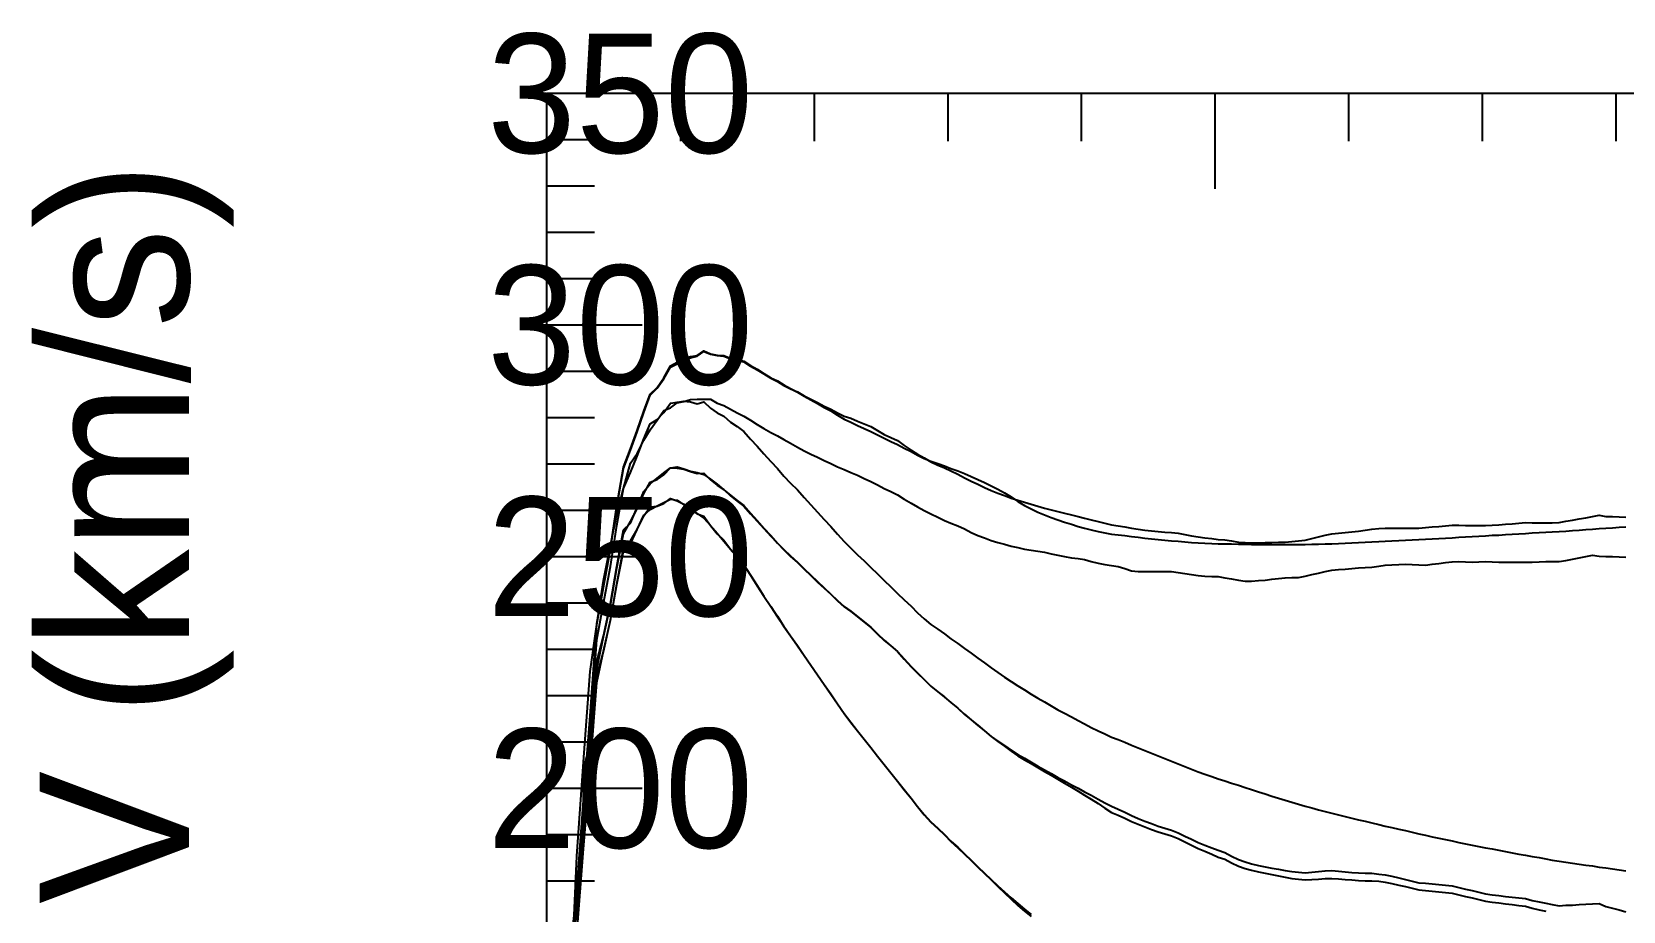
# Model space of a CAD drawing. Extents: x -35 to 191, y -35 to 135.
# Drawn here: x -34.5 to 72.2, y 53.9 to 112.9 of the extents above; entities that cross this region are included whole.
import ezdxf

# ---------------------------------------------------------------- set-up
doc = ezdxf.new("R2010")
doc.units = 0

msp = doc.modelspace()

# ---------------------------------------------------------------- linework, layer by layer
at = {"color": 0}
for p, q in [((8.96, 108.73), (8.96, 105.53)), ((17.92, 108.73), (17.92, 105.53)), ((26.88, 108.73), (26.88, 105.53)), ((35.84, 108.73), (35.84, 105.53)), ((44.8, 108.73), (44.8, 102.33)), ((53.76, 108.73), (53.76, 105.53)), ((62.72, 108.73), (62.72, 105.53)), ((71.68, 108.73), (71.68, 105.53)), ((0, 105.62), (3.2, 105.62)), ((0, 102.52), (3.2, 102.52)), ((0, 99.41), (3.2, 99.41)), ((0, 96.3), (3.2, 96.3)), ((0, 93.2), (6.4, 93.2)), ((0, 90.09), (3.2, 90.09)), ((0, 86.98), (3.2, 86.98)), ((0, 83.88), (3.2, 83.88)), ((0, 80.77), (3.2, 80.77)), ((0, 77.67), (6.4, 77.67)), ((0, 74.56), (3.2, 74.56)), ((0, 71.45), (3.2, 71.45)), ((0, 68.35), (3.2, 68.35)), ((0, 65.24), (3.2, 65.24)), ((0, 62.13), (6.4, 62.13)), ((0, 59.03), (3.2, 59.03)), ((0, 55.92), (3.2, 55.92))]:
    msp.add_line(p, q, dxfattribs=at)
msp.add_lwpolyline([(0, 0), (0, 108.73), (179.2, 108.73), (179.2, 0)], close=True, dxfattribs=at)
at = {"color": 3}
for points in [[(1.57, 51.1), (2.02, 55.28), (2.46, 61.31), (2.91, 66.98), (3.36, 73.18), (3.81, 75.68), (4.26, 78.24), (4.7, 81.08), (5.15, 83.67), (5.6, 84.88), (6.05, 86.11), (6.5, 87.41), (6.94, 88.56), (7.39, 89.01), (7.84, 89.66), (8.29, 90.45), (8.74, 90.69), (9.18, 90.94), (9.63, 91.08), (10.08, 91.15), (10.53, 91.47), (10.98, 91.26), (11.42, 91.16), (11.87, 91.15), (12.32, 90.96), (12.77, 90.88), (13.22, 90.77), (13.66, 90.48), (14.11, 90.23), (14.56, 89.95), (15.01, 89.66), (15.46, 89.44), (15.9, 89.17), (16.35, 88.93), (16.8, 88.7), (17.25, 88.43), (17.7, 88.18), (18.14, 87.93), (18.59, 87.66), (19.04, 87.43), (19.49, 87.15), (19.94, 86.88), (20.38, 86.68), (20.83, 86.46), (21.28, 86.26), (21.73, 86.05), (22.18, 85.83), (22.62, 85.61), (23.07, 85.39), (23.52, 85.17), (23.97, 84.94), (24.42, 84.7), (24.86, 84.47), (25.31, 84.25), (25.76, 84.06), (26.21, 83.91), (26.66, 83.75), (27.1, 83.58), (27.55, 83.42), (28, 83.23), (28.45, 83.04), (28.9, 82.84), (29.34, 82.63), (29.79, 82.41), (30.24, 82.18), (30.69, 81.94), (31.14, 81.66), (31.58, 81.35), (32.03, 81.08), (32.48, 80.86), (32.93, 80.65), (33.38, 80.46), (33.82, 80.28), (34.27, 80.12), (34.72, 79.97), (35.17, 79.83), (35.62, 79.69), (36.06, 79.57), (36.51, 79.46), (36.96, 79.35), (37.41, 79.25), (37.86, 79.16), (38.3, 79.12), (38.75, 79.07), (39.2, 79.01), (39.65, 78.96), (40.1, 78.91), (40.54, 78.86), (40.99, 78.82), (41.44, 78.77), (41.89, 78.73), (42.34, 78.69), (42.78, 78.65), (43.23, 78.62), (43.68, 78.59), (44.13, 78.56), (44.58, 78.54), (45.02, 78.52), (45.47, 78.52), (45.92, 78.51), (46.37, 78.5), (46.82, 78.49), (47.26, 78.48), (47.71, 78.48), (48.16, 78.47), (48.61, 78.47), (49.06, 78.47), (49.5, 78.47), (49.95, 78.47), (50.4, 78.48), (50.85, 78.48), (51.3, 78.49), (51.74, 78.5), (52.19, 78.51), (52.64, 78.52), (53.09, 78.55), (53.54, 78.57), (53.98, 78.59), (54.43, 78.62), (54.88, 78.64), (55.33, 78.66), (55.78, 78.68), (56.22, 78.7), (56.67, 78.72), (57.12, 78.75), (57.57, 78.77), (58.02, 78.79), (58.46, 78.81), (58.91, 78.84), (59.36, 78.86), (59.81, 78.88), (60.26, 78.91), (60.7, 78.93), (61.15, 78.96), (61.6, 78.98), (62.05, 79.01), (62.5, 79.04), (62.94, 79.06), (63.39, 79.09), (63.84, 79.11), (64.29, 79.14), (64.74, 79.17), (65.18, 79.19), (65.63, 79.22), (66.08, 79.25), (66.53, 79.27), (66.98, 79.3), (67.42, 79.33), (67.87, 79.35), (68.32, 79.38), (68.77, 79.41), (69.22, 79.44), (69.66, 79.48), (70.11, 79.51), (70.56, 79.54), (71.01, 79.57), (71.46, 79.6), (71.9, 79.63), (72.35, 79.66)], [(1.57, 47.64), (2.02, 57.57), (2.46, 63.9), (2.91, 69.96), (3.36, 73.1), (3.81, 76.07), (4.26, 78.41), (4.7, 80.52), (5.15, 82.22), (5.6, 83.92), (6.05, 84.57), (6.5, 85.46), (6.94, 86.16), (7.39, 86.82), (7.84, 87.47), (8.29, 87.64), (8.74, 87.97), (9.18, 88.07), (9.63, 88.2), (10.08, 88.21), (10.53, 88.21), (10.98, 88.21), (11.42, 87.96), (11.87, 87.8), (12.32, 87.55), (12.77, 87.31), (13.22, 87.07), (13.66, 86.81), (14.11, 86.53), (14.56, 86.25), (15.01, 85.98), (15.46, 85.75), (15.9, 85.52), (16.35, 85.28), (16.8, 85.01), (17.25, 84.75), (17.7, 84.54), (18.14, 84.33), (18.59, 84.11), (19.04, 83.9), (19.49, 83.68), (19.94, 83.5), (20.38, 83.31), (20.83, 83.13), (21.28, 82.91), (21.73, 82.69), (22.18, 82.47), (22.62, 82.24), (23.07, 82.02), (23.52, 81.8), (23.97, 81.52), (24.42, 81.25), (24.86, 81.01), (25.31, 80.76), (25.76, 80.54), (26.21, 80.31), (26.66, 80.09), (27.1, 79.91), (27.55, 79.72), (28, 79.53), (28.45, 79.29), (28.9, 79.07), (29.34, 78.92), (29.79, 78.75), (30.24, 78.61), (30.69, 78.49), (31.14, 78.36), (31.58, 78.27), (32.03, 78.17), (32.48, 78.1), (32.93, 78.02), (33.38, 77.95), (33.82, 77.86), (34.27, 77.76), (34.72, 77.66), (35.17, 77.59), (35.62, 77.53), (36.06, 77.47), (36.51, 77.34), (36.96, 77.23), (37.41, 77.14), (37.86, 77.07), (38.3, 77), (38.75, 76.86), (39.2, 76.72), (39.65, 76.67), (40.1, 76.67), (40.54, 76.67), (40.99, 76.67), (41.44, 76.67), (41.89, 76.67), (42.34, 76.6), (42.78, 76.53), (43.23, 76.47), (43.68, 76.4), (44.13, 76.36), (44.58, 76.34), (45.02, 76.32), (45.47, 76.25), (45.92, 76.18), (46.37, 76.09), (46.82, 76.01), (47.26, 76.02), (47.71, 76.05), (48.16, 76.08), (48.61, 76.14), (49.06, 76.19), (49.5, 76.25), (49.95, 76.26), (50.4, 76.27), (50.85, 76.35), (51.3, 76.46), (51.74, 76.56), (52.19, 76.66), (52.64, 76.75), (53.09, 76.8), (53.54, 76.83), (53.98, 76.87), (54.43, 76.9), (54.88, 76.93), (55.33, 76.96), (55.78, 77.02), (56.22, 77.08), (56.67, 77.11), (57.12, 77.13), (57.57, 77.15), (58.02, 77.13), (58.46, 77.11), (58.91, 77.09), (59.36, 77.16), (59.81, 77.2), (60.26, 77.26), (60.7, 77.32), (61.15, 77.33), (61.6, 77.31), (62.05, 77.28), (62.5, 77.32), (62.94, 77.34), (63.39, 77.32), (63.84, 77.3), (64.29, 77.29), (64.74, 77.29), (65.18, 77.29), (65.63, 77.29), (66.08, 77.29), (66.53, 77.32), (66.98, 77.34), (67.42, 77.34), (67.87, 77.34), (68.32, 77.41), (68.77, 77.5), (69.22, 77.59), (69.66, 77.68), (70.11, 77.76), (70.56, 77.7), (71.01, 77.68), (71.46, 77.66), (71.9, 77.64), (72.35, 77.63)]]:
    msp.add_lwpolyline(points, dxfattribs=at)
at = {"color": 4}
for points in [[(1.57, 51.06), (2.02, 55.22), (2.46, 61.25), (2.91, 66.91), (3.36, 73.1), (3.81, 75.59), (4.26, 78.15), (4.7, 80.99), (5.15, 83.58), (5.6, 84.81), (6.05, 86.02), (6.5, 87.32), (6.94, 88.48), (7.39, 88.95), (7.84, 89.59), (8.29, 90.37), (8.74, 90.6), (9.18, 90.85), (9.63, 90.98), (10.08, 91.1), (10.53, 91.42), (10.98, 91.23), (11.42, 91.14), (11.87, 91.11), (12.32, 90.92), (12.77, 90.82), (13.22, 90.72), (13.66, 90.43), (14.11, 90.19), (14.56, 89.91), (15.01, 89.62), (15.46, 89.4), (15.9, 89.13), (16.35, 88.92), (16.8, 88.71), (17.25, 88.45), (17.7, 88.23), (18.14, 88), (18.59, 87.76), (19.04, 87.56), (19.49, 87.3), (19.94, 87.08), (20.38, 86.94), (20.83, 86.74), (21.28, 86.57), (21.73, 86.38), (22.18, 86.11), (22.62, 85.86), (23.07, 85.65), (23.52, 85.44), (23.97, 85.12), (24.42, 84.8), (24.86, 84.54), (25.31, 84.29), (25.76, 84.01), (26.21, 83.8), (26.66, 83.61), (27.1, 83.41), (27.55, 83.19), (28, 82.94), (28.45, 82.73), (28.9, 82.52), (29.34, 82.3), (29.79, 82.09), (30.24, 81.92), (30.69, 81.75), (31.14, 81.59), (31.58, 81.44), (32.03, 81.31), (32.48, 81.18), (32.93, 81.05), (33.38, 80.92), (33.82, 80.8), (34.27, 80.69), (34.72, 80.57), (35.17, 80.46), (35.62, 80.35), (36.06, 80.24), (36.51, 80.14), (36.96, 80.02), (37.41, 79.91), (37.86, 79.8), (38.3, 79.73), (38.75, 79.65), (39.2, 79.57), (39.65, 79.5), (40.1, 79.44), (40.54, 79.39), (40.99, 79.35), (41.44, 79.31), (41.89, 79.29), (42.34, 79.23), (42.78, 79.15), (43.23, 79.06), (43.68, 78.98), (44.13, 78.93), (44.58, 78.87), (45.02, 78.82), (45.47, 78.79), (45.92, 78.72), (46.37, 78.64), (46.82, 78.61), (47.26, 78.59), (47.71, 78.58), (48.16, 78.6), (48.61, 78.62), (49.06, 78.63), (49.5, 78.64), (49.95, 78.67), (50.4, 78.72), (50.85, 78.77), (51.3, 78.88), (51.74, 78.98), (52.19, 79.1), (52.64, 79.18), (53.09, 79.23), (53.54, 79.27), (53.98, 79.32), (54.43, 79.36), (54.88, 79.43), (55.33, 79.5), (55.78, 79.54), (56.22, 79.57), (56.67, 79.57), (57.12, 79.57), (57.57, 79.58), (58.02, 79.57), (58.46, 79.56), (58.91, 79.61), (59.36, 79.65), (59.81, 79.69), (60.26, 79.73), (60.7, 79.78), (61.15, 79.77), (61.6, 79.76), (62.05, 79.76), (62.5, 79.75), (62.94, 79.75), (63.39, 79.78), (63.84, 79.8), (64.29, 79.83), (64.74, 79.87), (65.18, 79.9), (65.63, 79.94), (66.08, 79.92), (66.53, 79.92), (66.98, 79.93), (67.42, 79.93), (67.87, 79.94), (68.32, 80.03), (68.77, 80.11), (69.22, 80.19), (69.66, 80.27), (70.11, 80.35), (70.56, 80.44), (71.01, 80.36), (71.46, 80.35), (71.9, 80.33), (72.35, 80.31)], [(1.57, 49.64), (2.02, 54.04), (2.46, 60.18), (2.91, 65.88), (3.36, 72.09), (3.81, 74.52), (4.26, 76.99), (4.7, 79.74), (5.15, 82.22), (5.6, 83.31), (6.05, 84.4), (6.5, 85.56), (6.94, 86.56), (7.39, 86.85), (7.84, 87.33), (8.29, 87.95), (8.74, 88.02), (9.18, 88.08), (9.63, 88.03), (10.08, 87.91), (10.53, 88.04), (10.98, 87.62), (11.42, 87.3), (11.87, 87.09), (12.32, 86.68), (12.77, 86.38), (13.22, 86.06), (13.66, 85.53), (14.11, 85.06), (14.56, 84.55), (15.01, 84.03), (15.46, 83.57), (15.9, 83.06), (16.35, 82.59), (16.8, 82.13), (17.25, 81.62), (17.7, 81.14), (18.14, 80.65), (18.59, 80.15), (19.04, 79.68), (19.49, 79.16), (19.94, 78.67), (20.38, 78.24), (20.83, 77.79), (21.28, 77.37), (21.73, 76.94), (22.18, 76.5), (22.62, 76.07), (23.07, 75.64), (23.52, 75.2), (23.97, 74.77), (24.42, 74.33), (24.86, 73.9), (25.31, 73.49), (25.76, 73.12), (26.21, 72.8), (26.66, 72.48), (27.1, 72.15), (27.55, 71.83), (28, 71.5), (28.45, 71.18), (28.9, 70.85), (29.34, 70.53), (29.79, 70.21), (30.24, 69.89), (30.69, 69.59), (31.14, 69.29), (31.58, 69), (32.03, 68.72), (32.48, 68.45), (32.93, 68.18), (33.38, 67.92), (33.82, 67.66), (34.27, 67.4), (34.72, 67.16), (35.17, 66.91), (35.62, 66.67), (36.06, 66.44), (36.51, 66.21), (36.96, 65.99), (37.41, 65.77), (37.86, 65.56), (38.3, 65.39), (38.75, 65.21), (39.2, 65.02), (39.65, 64.84), (40.1, 64.66), (40.54, 64.48), (40.99, 64.3), (41.44, 64.12), (41.89, 63.94), (42.34, 63.76), (42.78, 63.58), (43.23, 63.41), (43.68, 63.24), (44.13, 63.08), (44.58, 62.92), (45.02, 62.76), (45.47, 62.62), (45.92, 62.48), (46.37, 62.33), (46.82, 62.18), (47.26, 62.04), (47.71, 61.89), (48.16, 61.75), (48.61, 61.61), (49.06, 61.47), (49.5, 61.34), (49.95, 61.2), (50.4, 61.07), (50.85, 60.94), (51.3, 60.82), (51.74, 60.69), (52.19, 60.57), (52.64, 60.45), (53.09, 60.34), (53.54, 60.23), (53.98, 60.13), (54.43, 60.02), (54.88, 59.92), (55.33, 59.81), (55.78, 59.71), (56.22, 59.6), (56.67, 59.49), (57.12, 59.39), (57.57, 59.29), (58.02, 59.18), (58.46, 59.08), (58.91, 58.98), (59.36, 58.88), (59.81, 58.79), (60.26, 58.69), (60.7, 58.6), (61.15, 58.5), (61.6, 58.41), (62.05, 58.32), (62.5, 58.23), (62.94, 58.14), (63.39, 58.06), (63.84, 57.97), (64.29, 57.89), (64.74, 57.8), (65.18, 57.72), (65.63, 57.64), (66.08, 57.56), (66.53, 57.48), (66.98, 57.4), (67.42, 57.32), (67.87, 57.24), (68.32, 57.17), (68.77, 57.1), (69.22, 57.04), (69.66, 56.98), (70.11, 56.92), (70.56, 56.85), (71.01, 56.79), (71.46, 56.73), (71.9, 56.67), (72.35, 56.6)]]:
    msp.add_lwpolyline(points, dxfattribs=at)
at = {"color": 1}
msp.add_lwpolyline([(2.02, 53.34), (2.46, 59.09), (2.91, 64.85), (3.36, 70.61), (3.81, 72.33), (4.26, 74.52), (4.7, 76.99), (5.15, 79.46), (5.6, 79.91), (6.05, 80.96), (6.5, 82.03), (6.94, 82.55), (7.39, 82.92), (7.84, 83.27), (8.29, 83.62), (8.74, 83.69), (9.18, 83.54), (9.63, 83.4), (10.08, 83.3), (10.53, 83.16), (10.98, 82.86), (11.42, 82.53), (11.87, 82.15), (12.32, 81.78), (12.77, 81.43), (13.22, 81.08), (13.66, 80.57), (14.11, 80.08), (14.56, 79.57), (15.01, 79.07), (15.46, 78.57), (15.9, 78.14), (16.35, 77.71), (16.8, 77.28), (17.25, 76.84), (17.7, 76.41), (18.14, 75.99), (18.59, 75.57), (19.04, 75.15), (19.49, 74.73), (19.94, 74.32), (20.38, 74), (20.83, 73.64), (21.28, 73.29), (21.73, 72.93), (22.18, 72.49), (22.62, 72.06), (23.07, 71.68), (23.52, 71.31), (23.97, 70.8), (24.42, 70.3), (24.86, 69.86), (25.31, 69.42), (25.76, 68.97), (26.21, 68.59), (26.66, 68.24), (27.1, 67.88), (27.55, 67.49), (28, 67.08), (28.45, 66.71), (28.9, 66.34), (29.34, 65.97), (29.79, 65.61), (30.24, 65.27), (30.69, 64.95), (31.14, 64.62), (31.58, 64.3), (32.03, 64.04), (32.48, 63.78), (32.93, 63.52), (33.38, 63.26), (33.82, 63), (34.27, 62.75), (34.72, 62.48), (35.17, 62.21), (35.62, 61.94), (36.06, 61.67), (36.51, 61.4), (36.96, 61.1), (37.41, 60.8), (37.86, 60.51), (38.3, 60.33), (38.75, 60.12), (39.2, 59.91), (39.65, 59.72), (40.1, 59.54), (40.54, 59.37), (40.99, 59.22), (41.44, 59.08), (41.89, 58.95), (42.34, 58.77), (42.78, 58.54), (43.23, 58.32), (43.68, 58.1), (44.13, 57.91), (44.58, 57.71), (45.02, 57.52), (45.47, 57.38), (45.92, 57.13), (46.37, 56.91), (46.82, 56.76), (47.26, 56.63), (47.71, 56.52), (48.16, 56.43), (48.61, 56.35), (49.06, 56.26), (49.5, 56.16), (49.95, 56.09), (50.4, 56.03), (50.85, 55.99), (51.3, 56.01), (51.74, 56.04), (52.19, 56.08), (52.64, 56.09), (53.09, 56.06), (53.54, 56.02), (53.98, 55.98), (54.43, 55.94), (54.88, 55.93), (55.33, 55.93), (55.78, 55.89), (56.22, 55.83), (56.67, 55.74), (57.12, 55.64), (57.57, 55.54), (58.02, 55.43), (58.46, 55.31), (58.91, 55.28), (59.36, 55.23), (59.81, 55.18), (60.26, 55.13), (60.7, 55.1), (61.15, 54.99), (61.6, 54.88), (62.05, 54.78), (62.5, 54.67), (62.94, 54.57), (63.39, 54.5), (63.84, 54.44), (64.29, 54.38), (64.74, 54.33), (65.18, 54.27), (65.63, 54.22), (66.08, 54.09), (66.53, 53.99), (66.98, 53.89)], dxfattribs=at)
at = {"color": 2}
for points in [[(2.02, 53.41), (2.46, 59.07), (2.91, 64.33), (3.36, 70.14), (3.81, 72.28), (4.26, 74.41), (4.7, 76.88), (5.15, 79.2), (5.6, 80.01), (6.05, 80.87), (6.5, 81.89), (6.94, 82.65), (7.39, 82.83), (7.84, 83.15), (8.29, 83.62), (8.74, 83.59), (9.18, 83.52), (9.63, 83.36), (10.08, 83.23), (10.53, 83.25), (10.98, 82.81), (11.42, 82.46), (11.87, 82.16), (12.32, 81.74), (12.77, 81.39), (13.22, 81.05), (13.66, 80.53), (14.11, 80.05), (14.56, 79.54), (15.01, 79.03), (15.46, 78.57), (15.9, 78.11), (16.35, 77.67), (16.8, 77.26), (17.25, 76.81), (17.7, 76.39), (18.14, 75.96), (18.59, 75.54), (19.04, 75.15), (19.49, 74.7), (19.94, 74.3), (20.38, 73.99), (20.83, 73.62), (21.28, 73.27), (21.73, 72.91), (22.18, 72.47), (22.62, 72.04), (23.07, 71.67), (23.52, 71.29), (23.97, 70.79), (24.42, 70.28), (24.86, 69.85), (25.31, 69.43), (25.76, 68.97), (26.21, 68.59), (26.66, 68.25), (27.1, 67.89), (27.55, 67.5), (28, 67.09), (28.45, 66.72), (28.9, 66.35), (29.34, 65.98), (29.79, 65.61), (30.24, 65.29), (30.69, 64.99), (31.14, 64.69), (31.58, 64.4), (32.03, 64.14), (32.48, 63.87), (32.93, 63.61), (33.38, 63.36), (33.82, 63.11), (34.27, 62.86), (34.72, 62.62), (35.17, 62.37), (35.62, 62.13), (36.06, 61.89), (36.51, 61.66), (36.96, 61.41), (37.41, 61.16), (37.86, 60.92), (38.3, 60.73), (38.75, 60.52), (39.2, 60.31), (39.65, 60.11), (40.1, 59.93), (40.54, 59.76), (40.99, 59.6), (41.44, 59.46), (41.89, 59.33), (42.34, 59.14), (42.78, 58.92), (43.23, 58.71), (43.68, 58.5), (44.13, 58.32), (44.58, 58.14), (45.02, 57.97), (45.47, 57.82), (45.92, 57.57), (46.37, 57.35), (46.82, 57.19), (47.26, 57.07), (47.71, 56.95), (48.16, 56.86), (48.61, 56.78), (49.06, 56.7), (49.5, 56.61), (49.95, 56.54), (50.4, 56.5), (50.85, 56.47), (51.3, 56.5), (51.74, 56.54), (52.19, 56.6), (52.64, 56.61), (53.09, 56.57), (53.54, 56.53), (53.98, 56.49), (54.43, 56.45), (54.88, 56.43), (55.33, 56.43), (55.78, 56.38), (56.22, 56.32), (56.67, 56.23), (57.12, 56.12), (57.57, 56.02), (58.02, 55.91), (58.46, 55.79), (58.91, 55.76), (59.36, 55.72), (59.81, 55.67), (60.26, 55.63), (60.7, 55.59), (61.15, 55.48), (61.6, 55.37), (62.05, 55.27), (62.5, 55.16), (62.94, 55.06), (63.39, 54.99), (63.84, 54.93), (64.29, 54.88), (64.74, 54.83), (65.18, 54.78), (65.63, 54.73), (66.08, 54.61), (66.53, 54.52), (66.98, 54.42), (67.42, 54.34), (67.87, 54.25), (68.32, 54.29), (68.77, 54.3), (69.22, 54.33), (69.66, 54.35), (70.11, 54.38), (70.56, 54.41), (71.01, 54.21), (71.46, 54.09), (71.9, 53.97), (72.35, 53.85)], [(2.02, 52.27), (2.46, 58.07), (2.91, 63.39), (3.36, 69.23), (3.81, 71.33), (4.26, 73.4), (4.7, 75.79), (5.15, 78.02), (5.6, 78.71), (6.05, 79.47), (6.5, 80.39), (6.94, 81.01), (7.39, 81.04), (7.84, 81.22), (8.29, 81.57), (8.74, 81.4), (9.18, 81.18), (9.63, 80.86), (10.08, 80.53), (10.53, 80.38), (10.98, 79.75), (11.42, 79.2), (11.87, 78.76), (12.32, 78.16), (12.77, 77.64), (13.22, 77.12), (13.66, 76.41), (14.11, 75.73), (14.56, 75.02), (15.01, 74.32), (15.46, 73.66), (15.9, 72.98), (16.35, 72.34), (16.8, 71.7), (17.25, 71.03), (17.7, 70.39), (18.14, 69.74), (18.59, 69.09), (19.04, 68.46), (19.49, 67.79), (19.94, 67.14), (20.38, 66.56), (20.83, 65.99), (21.28, 65.42), (21.73, 64.86), (22.18, 64.29), (22.62, 63.73), (23.07, 63.16), (23.52, 62.6), (23.97, 62.04), (24.42, 61.47), (24.86, 60.91), (25.31, 60.37), (25.76, 59.89), (26.21, 59.45), (26.66, 59.03), (27.1, 58.59), (27.55, 58.17), (28, 57.73), (28.45, 57.3), (28.9, 56.87), (29.34, 56.44), (29.79, 56.01), (30.24, 55.59), (30.69, 55.19), (31.14, 54.79), (31.58, 54.4), (32.03, 54.03), (32.48, 53.67)]]:
    msp.add_lwpolyline(points, dxfattribs=at)
at = {"color": 6}
msp.add_lwpolyline([(2.02, 52.32), (2.46, 58.09), (2.91, 63.86), (3.36, 69.63), (3.81, 71.28), (4.26, 73.41), (4.7, 75.81), (5.15, 78.2), (5.6, 78.52), (6.05, 79.48), (6.5, 80.44), (6.94, 80.83), (7.39, 81.06), (7.84, 81.28), (8.29, 81.51), (8.74, 81.44), (9.18, 81.14), (9.63, 80.84), (10.08, 80.55), (10.53, 80.25), (10.98, 79.76), (11.42, 79.23), (11.87, 78.7), (12.32, 78.17), (12.77, 77.64), (13.22, 77.11), (13.66, 76.41), (14.11, 75.71), (14.56, 75.02), (15.01, 74.32), (15.46, 73.62), (15.9, 72.99), (16.35, 72.34), (16.8, 71.69), (17.25, 71.04), (17.7, 70.39), (18.14, 69.74), (18.59, 69.09), (19.04, 68.44), (19.49, 67.79), (19.94, 67.14), (20.38, 66.55), (20.83, 65.99), (21.28, 65.42), (21.73, 64.86), (22.18, 64.29), (22.62, 63.73), (23.07, 63.16), (23.52, 62.6), (23.97, 62.03), (24.42, 61.47), (24.86, 60.9), (25.31, 60.34), (25.76, 59.86), (26.21, 59.43), (26.66, 59), (27.1, 58.57), (27.55, 58.14), (28, 57.71), (28.45, 57.28), (28.9, 56.84), (29.34, 56.41), (29.79, 55.98), (30.24, 55.55), (30.69, 55.12), (31.14, 54.69), (31.58, 54.26), (32.03, 53.9), (32.48, 53.53)], dxfattribs=at)

# ---------------------------------------------------------------- texts
at = {"color": 0}
for s, p in [('350', (-4, 104.73)), ('300', (-4, 89.2)), ('250', (-4, 73.67)), ('200', (-4, 58.13))]:
    msp.add_text(s, height=8, dxfattribs=at).set_placement(p)
msp.add_text('V (km/s)', height=10, rotation=90, dxfattribs=at).set_placement((-24, 54.37))

doc.saveas('drawing.dxf')
